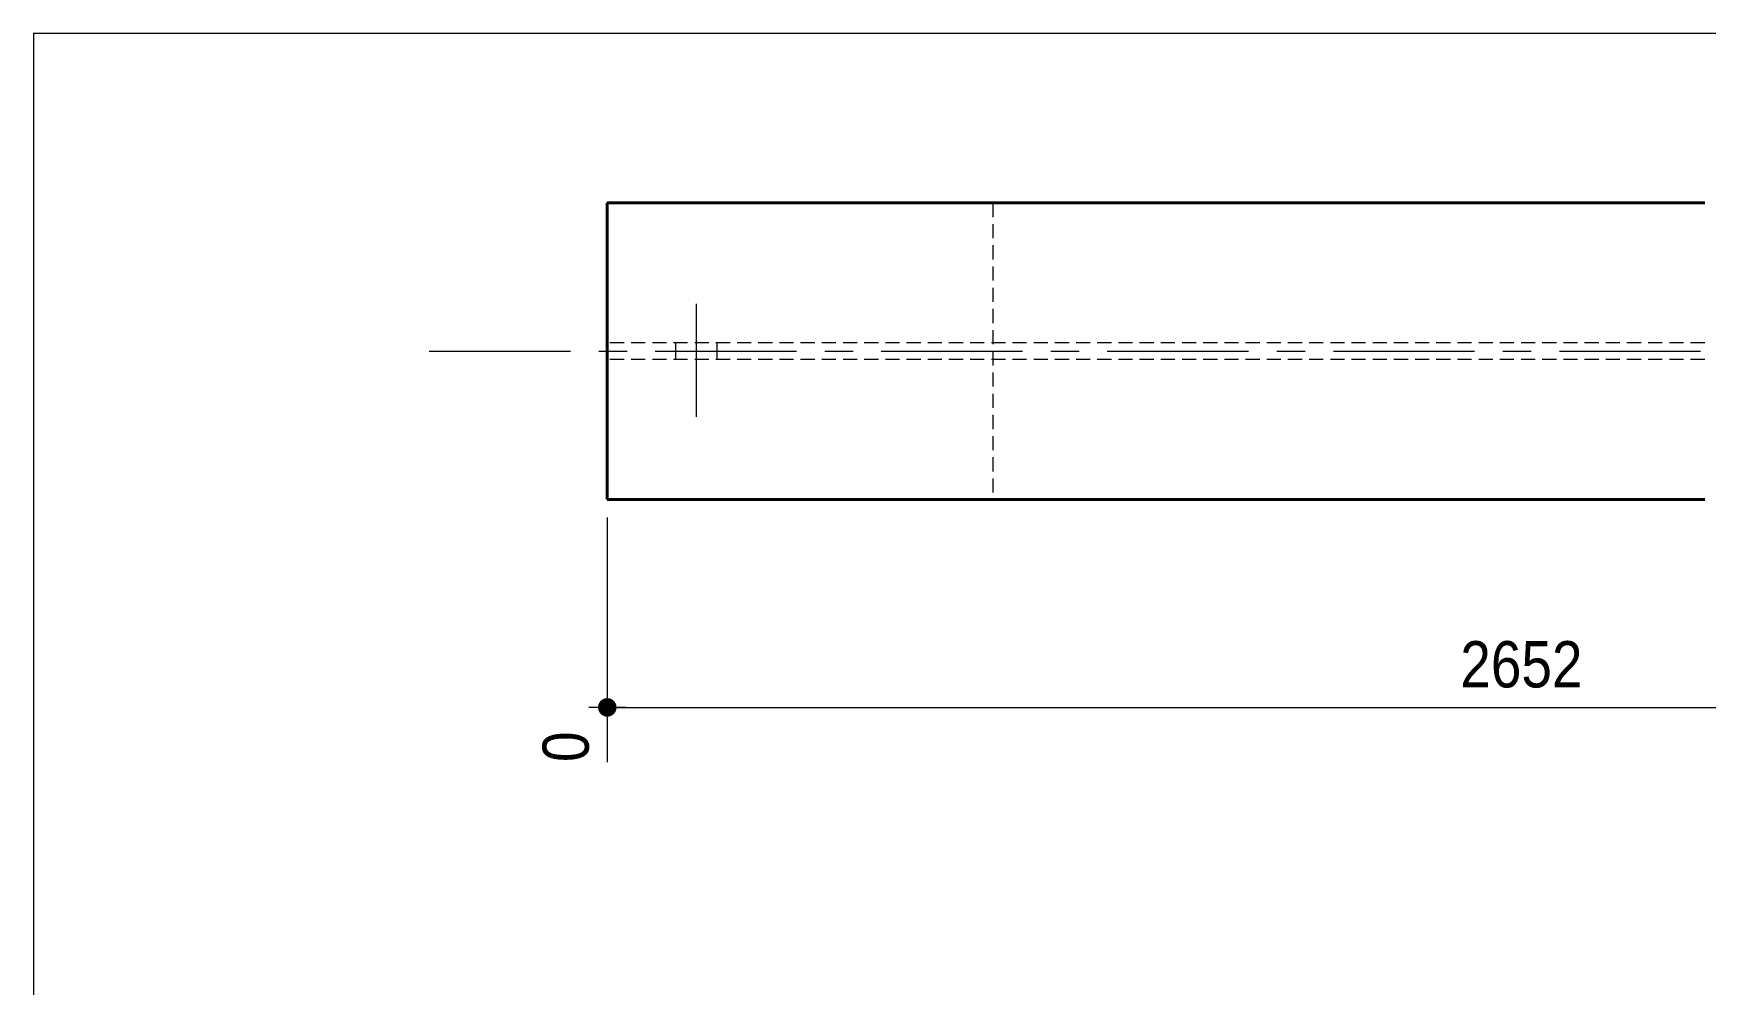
# Model space of a CAD drawing. Header units: millimetres. Extents: x 2 to 287, y 5 to 195.
# Drawn here: x 5 to 99, y 141.6 to 195 of the extents above; entities that cross this region are included whole.
import ezdxf

# ---------------------------------------------------------------- set-up
doc = ezdxf.new("R2010")
doc.units = ezdxf.units.MM
for name, pattern in [('AXES', [12.7, 7.9375, -1.5875, 1.5875, -1.5875]), ('CACHE2', [1.190625, 0.79375, -0.396875]), ('INTERROMPUX2', [9.525, 6.35, -3.175])]:
    doc.linetypes.add(name, pattern=pattern)
for name, color, linetype, lineweight in [('Axe', 1, 'Continuous', 0), ('Boulon', 7, 'Continuous', 0), ('Cache', 7, 'Continuous', 0), ('Cotation', 7, 'Continuous', 0), ('Feuille dessin', 5, 'Continuous', 0), ('Piece', 2, 'Continuous', 0)]:
    doc.layers.add(name, color=color, linetype=linetype, lineweight=lineweight)
doc.styles.add('ARIAL', font='ARIAL.TTF')

# ---------------------------------------------------------------- blocks, each defined once
blk = doc.blocks.new('*A7')
at = {"layer": 'Boulon', "linetype": 'INTERROMPUX2', "lineweight": 0}
for p, q in [((42.242832, 179.817774), (42.242832, 171.817774)), ((42.242832, 179.817774), (42.242832, 171.817774)), ((41.076166, 177.617774), (41.076166, 176.684441)), ((41.076166, 177.617774), (41.076166, 176.684441)), ((43.409499, 177.617774), (43.409499, 176.684441)), ((43.409499, 177.617774), (43.409499, 176.684441))]:
    blk.add_line(p, q, dxfattribs=at)
blk = doc.blocks.new('*A8')
at = {"layer": 'Axe', "color": 1, "linetype": 'AXES', "lineweight": 15}
blk.add_line((27.24666, 177.151107), (98.913523, 177.151107), dxfattribs=at)
at = {"layer": 'Cache', "color": 7, "linetype": 'CACHE2', "lineweight": 20}
for p, q in [((58.913523, 185.484441), (58.913523, 168.817774)), ((98.913523, 177.617774), (37.24666, 177.617774)), ((98.913523, 176.684441), (37.24666, 176.684441))]:
    blk.add_line(p, q, dxfattribs=at)
at = {"layer": 'Piece', "color": 2, "linetype": 'Continuous', "lineweight": 40}
for p, q in [((98.913523, 185.484441), (37.24666, 185.484441)), ((37.24666, 168.817774), (37.24666, 185.484441)), ((98.913523, 168.817774), (37.24666, 168.817774))]:
    blk.add_line(p, q, dxfattribs=at)
blk = doc.blocks.new('*A9')
at = {"layer": 'Feuille dessin', "linetype": 'Continuous', "lineweight": 0}
for p, q in [((282, 195), (5, 195)), ((5, 195), (5, 5))]:
    blk.add_line(p, q, dxfattribs=at)
blk = doc.blocks.new('*A31')
at = {"layer": 'Cotation'}
blk.add_hatch(color=256, dxfattribs=at).paths.add_polyline_path([(37.221, 156.632), (37.196, 156.634), (37.17, 156.637), (37.145, 156.641), (37.12, 156.647), (37.096, 156.653), (37.071, 156.662), (37.048, 156.671), (37.024, 156.681), (37.002, 156.693), (36.979, 156.705), (36.958, 156.719), (36.937, 156.733), (36.917, 156.749), (36.897, 156.766), (36.879, 156.783), (36.861, 156.802), (36.845, 156.821), (36.829, 156.841), (36.814, 156.862), (36.801, 156.884), (36.788, 156.906), (36.777, 156.929), (36.766, 156.952), (36.757, 156.976), (36.749, 157), (36.742, 157.025), (36.737, 157.05), (36.732, 157.075), (36.729, 157.1), (36.727, 157.126), (36.727, 157.151), (36.727, 157.177), (36.729, 157.202), (36.732, 157.227), (36.737, 157.253), (36.742, 157.277), (36.749, 157.302), (36.757, 157.326), (36.766, 157.35), (36.777, 157.373), (36.788, 157.396), (36.801, 157.418), (36.814, 157.44), (36.829, 157.461), (36.845, 157.481), (36.861, 157.5), (36.879, 157.519), (36.897, 157.536), (36.917, 157.553), (36.937, 157.569), (36.958, 157.583), (36.979, 157.597), (37.002, 157.61), (37.024, 157.621), (37.048, 157.632), (37.071, 157.641), (37.096, 157.649), (37.12, 157.656), (37.145, 157.661), (37.17, 157.665), (37.196, 157.669), (37.221, 157.67), (37.247, 157.671), (37.272, 157.67), (37.298, 157.669), (37.323, 157.665), (37.348, 157.661), (37.373, 157.656), (37.398, 157.649), (37.422, 157.641), (37.446, 157.632), (37.469, 157.621), (37.492, 157.61), (37.514, 157.597), (37.536, 157.583), (37.556, 157.569), (37.577, 157.553), (37.596, 157.536), (37.614, 157.519), (37.632, 157.5), (37.649, 157.481), (37.664, 157.461), (37.679, 157.44), (37.693, 157.418), (37.705, 157.396), (37.717, 157.373), (37.727, 157.35), (37.736, 157.326), (37.744, 157.302), (37.751, 157.277), (37.757, 157.253), (37.761, 157.227), (37.764, 157.202), (37.766, 157.177), (37.767, 157.151), (37.766, 157.126), (37.764, 157.1), (37.761, 157.075), (37.757, 157.05), (37.751, 157.025), (37.744, 157), (37.736, 156.976), (37.727, 156.952), (37.717, 156.929), (37.705, 156.906), (37.693, 156.884), (37.679, 156.862), (37.664, 156.841), (37.649, 156.821), (37.632, 156.802), (37.614, 156.783), (37.596, 156.766), (37.577, 156.749), (37.556, 156.733), (37.536, 156.719), (37.514, 156.705), (37.492, 156.693), (37.469, 156.681), (37.446, 156.671), (37.422, 156.662), (37.398, 156.653), (37.373, 156.647), (37.348, 156.641), (37.323, 156.637), (37.298, 156.634), (37.272, 156.632), (37.247, 156.631)], flags=17)
at = {"layer": 'Cotation', "linetype": 'Continuous', "lineweight": 0}
for p, q in [((37.247, 167.818), (37.247, 154.083)), ((37.247, 158.191), (37.247, 156.111)), ((38.287, 157.151), (36.207, 157.151)), ((37.247, 157.151), (36.207, 157.151)), ((37.247, 157.151), (140.832, 157.151))]:
    blk.add_line(p, q, dxfattribs=at)
at = {"layer": 'Cotation'}
blk.add_point((37.247, 157.151), dxfattribs=at)
at = {"layer": 'Cotation', "style": 'ARIAL', "width": 0.85}
blk.add_text('2652', height=2.6, dxfattribs=at).set_placement((85.182, 158.271))
blk.add_text('0', height=2.6, rotation=90.00021, dxfattribs=at).set_placement((36.207, 154.083))

msp = doc.modelspace()

# ---------------------------------------------------------------- block references
at = {"lineweight": 0}
for name in ['*A9', '*A8', '*A7', '*A31']:
    msp.add_blockref(name, (0, 0), dxfattribs=at)

doc.saveas('drawing.dxf')
